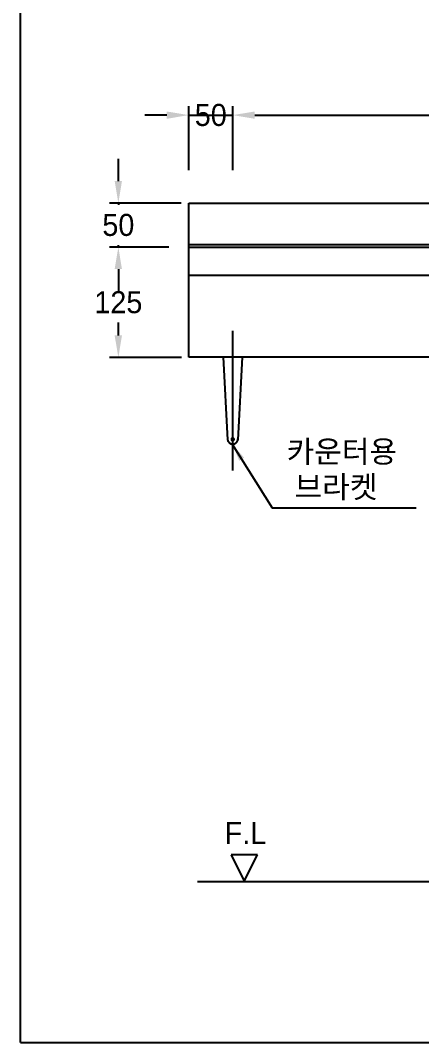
# Model space of a CAD drawing. Header units: millimetres. Extents: x 0 to 4460, y -80 to 3036.
# Drawn here: x 0 to 456, y 0 to 1160 of the extents above; entities that cross this region are included whole.
import ezdxf
from ezdxf.enums import TextEntityAlignment as Align
from ezdxf.lldxf.tags import DXFTag

# ---------------------------------------------------------------- set-up
doc = ezdxf.new("R2010")
doc.units = ezdxf.units.MM
doc.header["$LTSCALE"] = 0.5
doc.header["$MEASUREMENT"] = 0
for name, color, linetype in [('TEXT', 7, 'Continuous'), ('내부선 및 부속', 4, 'Continuous'), ('도각라인', 7, 'Continuous'), ('외형선', 3, 'Continuous'), ('중심선', 1, 'DASHED'), ('치수선', 7, 'Continuous')]:
    doc.layers.add(name, color=color, linetype=linetype)
doc.styles.add('____', font='')
doc.styles.add('____ 01', font='arial.ttf')
doc.styles.add('타이틀', font='H2GTRM.TTF', dxfattribs={"height": 25})
doc.styles.get('____').set_extended_font_data('굴림')
tags = doc.linetypes.add('DASHDOT', pattern=[70, 31, -13, 13, -13]).pattern_tags.tags
tags[10:11] = [DXFTag(74, 4), DXFTag(75, 0), DXFTag(340, '0'), DXFTag(46, 0.0), DXFTag(50, 0.0), DXFTag(44, 0.0), DXFTag(45, 0.0)]
tags[8:9] = [DXFTag(74, 4), DXFTag(75, 0), DXFTag(340, '0'), DXFTag(46, 0.0), DXFTag(50, 0.0), DXFTag(44, 0.0), DXFTag(45, 0.0)]
tags[6:7] = [DXFTag(74, 4), DXFTag(75, 0), DXFTag(340, '0'), DXFTag(46, 0.0), DXFTag(50, 0.0), DXFTag(44, 0.0), DXFTag(45, 0.0)]
tags[4:5] = [DXFTag(74, 4), DXFTag(75, 0), DXFTag(340, '0'), DXFTag(46, 0.0), DXFTag(50, 0.0), DXFTag(44, 0.0), DXFTag(45, 0.0)]
tags = doc.linetypes.add('DASHED', pattern=[25.72, 12.86, -12.86]).pattern_tags.tags
tags[6:7] = [DXFTag(74, 4), DXFTag(75, 0), DXFTag(340, '0'), DXFTag(46, 0.0), DXFTag(50, 0.0), DXFTag(44, 0.0), DXFTag(45, 0.0)]
tags[4:5] = [DXFTag(74, 4), DXFTag(75, 0), DXFTag(340, '0'), DXFTag(46, 0.0), DXFTag(50, 0.0), DXFTag(44, 0.0), DXFTag(45, 0.0)]
doc.dimstyles.new('DEFAULT', dxfattribs={"dimtxt": 30, "dimasz": 20, "dimexe": 20, "dimexo": 0.0625, "dimgap": 0.09, "dimtad": 1, "dimtoh": 1, "dimdec": 0, "dimzin": 0, "dimdsep": 46, "dimtxsty": '____ 01', "dimcen": 0.09, "dimadec": 0, "dimazin": 0, "dimtfac": 1, "dimtdec": 4, "dimtofl": 0, "dimtmove": 0, "dimatfit": 3, "dimfxl": 1, "dimtolj": 1, "dimtzin": 0, "dimarcsym": 0})
doc.dimstyles.new('MSADIM', dxfattribs={"dimtxt": 35, "dimasz": 25, "dimexe": 10, "dimexo": 7.5, "dimgap": 0.09, "dimtad": 0, "dimtoh": 1, "dimdec": 0, "dimzin": 1, "dimdsep": 46, "dimtxsty": '____', "dimcen": 11.25, "dimadec": 0, "dimazin": 0, "dimtfac": 1, "dimtdec": 4, "dimtix": 1, "dimtmove": 0, "dimatfit": 3, "dimfxl": 1, "dimtolj": 1, "dimtzin": 1, "dimarcsym": 0})

# ---------------------------------------------------------------- blocks, each defined once
blk = doc.blocks.new('*D15')
at = {"layer": '치수선', "color": 0, "linetype": 'Continuous', "lineweight": -2, "transparency": 16777216}
for p, q in [((111.3, 977.8), (111.3, 1002.8)), ((182.8, 952.8), (101.3, 952.8)), ((111.3, 952.8), (111.3, 950.6)), ((111.3, 902.8), (111.3, 904.9)), ((168.6, 902.8), (101.3, 902.8)), ((111.3, 877.8), (111.3, 852.8))]:
    blk.add_line(p, q, dxfattribs=at)
at = {"layer": '치수선', "color": 0, "linetype": 'Continuous', "transparency": 16777216}
for points in [[(107.1, 977.8), (115.4, 977.8), (111.3, 952.8)], [(107.1, 877.8), (115.4, 877.8), (111.3, 902.8)]]:
    blk.add_solid(points, dxfattribs=at)
at = {"layer": '치수선', "color": 0, "linetype": 'Continuous', "transparency": 16777216, "insert": (111.3, 927.8), "char_height": 25, "attachment_point": 5, "style": '____'}
blk.add_mtext('\\A1;50', dxfattribs=at)
blk = doc.blocks.new('*D17')
at = {"layer": '치수선', "color": 0, "linetype": 'Continuous', "lineweight": -2, "transparency": 16777216}
for p, q in [((191.3, 990.1), (191.3, 1062.6)), ((241.3, 990.1), (241.3, 1062.6)), ((166.3, 1052.6), (141.3, 1052.6)), ((191.3, 1052.6), (241.3, 1052.6)), ((266.3, 1052.6), (291.3, 1052.6))]:
    blk.add_line(p, q, dxfattribs=at)
at = {"layer": '치수선', "color": 0, "linetype": 'Continuous', "transparency": 16777216}
for points in [[(166.3, 1056.7), (166.3, 1048.4), (191.3, 1052.6)], [(266.3, 1056.7), (266.3, 1048.4), (241.3, 1052.6)]]:
    blk.add_solid(points, dxfattribs=at)
at = {"layer": '치수선', "color": 0, "linetype": 'Continuous', "transparency": 16777216, "insert": (216.3, 1052.6), "char_height": 25, "attachment_point": 5, "style": '____'}
blk.add_mtext('\\A1;50', dxfattribs=at)
blk = doc.blocks.new('*D19')
at = {"layer": '치수선', "color": 0, "linetype": 'Continuous', "lineweight": -2, "transparency": 16777216}
for p, q in [((168.6, 902.8), (101.3, 902.8)), ((111.3, 877.8), (111.3, 863)), ((111.3, 802.5), (111.3, 817.3)), ((183.2, 777.5), (101.3, 777.5))]:
    blk.add_line(p, q, dxfattribs=at)
at = {"layer": '치수선', "color": 0, "linetype": 'Continuous', "transparency": 16777216}
for points in [[(107.1, 877.8), (115.4, 877.8), (111.3, 902.8)], [(107.1, 802.5), (115.4, 802.5), (111.3, 777.5)]]:
    blk.add_solid(points, dxfattribs=at)
at = {"layer": '치수선', "color": 0, "linetype": 'Continuous', "transparency": 16777216, "insert": (111.3, 840.1), "char_height": 25, "attachment_point": 5, "style": '____'}
blk.add_mtext('\\A1;125', dxfattribs=at)
blk = doc.blocks.new('*D22')
at = {"layer": '치수선', "color": 0, "linetype": 'Continuous', "lineweight": -2, "transparency": 16777216}
for p, q in [((241.3, 990.1), (241.3, 1062.6)), ((976.4, 990.1), (976.4, 1062.6)), ((266.3, 1052.6), (571.7, 1052.6)), ((951.4, 1052.6), (646, 1052.6))]:
    blk.add_line(p, q, dxfattribs=at)
at = {"layer": '치수선', "color": 0, "linetype": 'Continuous', "transparency": 16777216}
for points in [[(266.3, 1056.7), (266.3, 1048.4), (241.3, 1052.6)], [(951.4, 1056.7), (951.4, 1048.4), (976.4, 1052.6)]]:
    blk.add_solid(points, dxfattribs=at)
at = {"layer": '치수선', "color": 0, "linetype": 'Continuous', "transparency": 16777216, "insert": (608.8, 1052.6), "char_height": 25, "attachment_point": 5, "style": '____'}
blk.add_mtext('\\A1;735', dxfattribs=at)

msp = doc.modelspace()

# ---------------------------------------------------------------- linework, layer by layer
at = {"layer": '내부선 및 부속', "linetype": 'Continuous'}
for points in [[(230.3, 777.8), (235.5, 684.2)], [(252.2, 777.8), (247, 684.2)], [(235.4, 685.3), (235.4, 685.1), (235.4, 685), (235.4, 684.8), (235.4, 684.7), (235.5, 684.5), (235.5, 684.4), (235.5, 684.2), (235.5, 684.1), (235.5, 684), (235.6, 683.8), (235.6, 683.7), (235.6, 683.5), (235.7, 683.4), (235.7, 683.2), (235.8, 683.1), (235.8, 683), (235.9, 682.8), (235.9, 682.7), (236, 682.5), (236, 682.4), (236.1, 682.3), (236.2, 682.1), (236.3, 682), (236.3, 681.9), (236.4, 681.8), (236.5, 681.6), (236.6, 681.5), (236.7, 681.4), (236.8, 681.3), (236.9, 681.2), (237, 681.1), (237.1, 681), (237.2, 680.9), (237.3, 680.8), (237.4, 680.7), (237.5, 680.6), (237.6, 680.5), (237.7, 680.4), (237.8, 680.3), (237.9, 680.2), (238.1, 680.1), (238.2, 680.1), (238.3, 680), (238.4, 679.9), (238.6, 679.8), (238.7, 679.8), (238.8, 679.7), (239, 679.6), (239.1, 679.6), (239.3, 679.5), (239.4, 679.5), (239.5, 679.4), (239.7, 679.4), (239.8, 679.4), (240, 679.3), (240.1, 679.3), (240.3, 679.3), (240.4, 679.2), (240.5, 679.2), (240.7, 679.2), (240.8, 679.2), (241, 679.2), (241.1, 679.2), (241.3, 679.2), (241.4, 679.2), (241.6, 679.2), (241.7, 679.2), (241.8, 679.2), (242, 679.2), (242.1, 679.2), (242.3, 679.3), (242.4, 679.3), (242.6, 679.3), (242.7, 679.4), (242.9, 679.4), (243, 679.4), (243.1, 679.5), (243.3, 679.5), (243.4, 679.6), (243.6, 679.6), (243.7, 679.7), (243.8, 679.8), (244, 679.8), (244.1, 679.9), (244.2, 680), (244.3, 680.1), (244.5, 680.1), (244.6, 680.2), (244.7, 680.3), (244.8, 680.4), (244.9, 680.5), (245.1, 680.6), (245.2, 680.7), (245.3, 680.8), (245.4, 680.9), (245.5, 681), (245.6, 681.1), (245.7, 681.2), (245.8, 681.3), (245.9, 681.4), (245.9, 681.5), (246, 681.6), (246.1, 681.8), (246.2, 681.9), (246.3, 682), (246.3, 682.1), (246.4, 682.3), (246.5, 682.4), (246.5, 682.5), (246.6, 682.7), (246.7, 682.8), (246.7, 683), (246.8, 683.1), (246.8, 683.2), (246.9, 683.4), (246.9, 683.5), (246.9, 683.7), (247, 683.8), (247, 684), (247, 684.1), (247, 684.3), (247.1, 684.4), (247.1, 684.5), (247.1, 684.7), (247.1, 684.8), (247.1, 685), (247.1, 685.1), (247.1, 685.3)], [(242.8, 684.6), (242.8, 684.6), (242.8, 684.7), (242.8, 684.7), (242.8, 684.7), (242.8, 684.8), (242.7, 684.8), (242.7, 684.8), (242.7, 684.9), (242.7, 684.9), (242.7, 685), (242.7, 685), (242.7, 685), (242.7, 685.1), (242.7, 685.1), (242.7, 685.1), (242.7, 685.2), (242.6, 685.2), (242.6, 685.2), (242.6, 685.3), (242.6, 685.3), (242.6, 685.3), (242.6, 685.4), (242.5, 685.4), (242.5, 685.4), (242.5, 685.5), (242.5, 685.5), (242.4, 685.5), (242.4, 685.6), (242.4, 685.6), (242.4, 685.6), (242.3, 685.6), (242.3, 685.7), (242.3, 685.7), (242.3, 685.7), (242.2, 685.7), (242.2, 685.8), (242.2, 685.8), (242.1, 685.8), (242.1, 685.8), (242.1, 685.9), (242, 685.9), (242, 685.9), (242, 685.9), (242, 685.9), (241.9, 686), (241.9, 686), (241.8, 686), (241.8, 686), (241.8, 686), (241.7, 686), (241.7, 686), (241.7, 686), (241.6, 686.1), (241.6, 686.1), (241.6, 686.1), (241.5, 686.1), (241.5, 686.1), (241.5, 686.1), (241.4, 686.1), (241.4, 686.1), (241.4, 686.1), (241.3, 686.1), (241.3, 686.1), (241.3, 686.1), (241.2, 686.1), (241.2, 686.1), (241.2, 686.1), (241.1, 686.1), (241.1, 686.1), (241.1, 686.1), (241, 686.1), (241, 686.1), (241, 686.1), (240.9, 686.1), (240.9, 686.1), (240.9, 686), (240.8, 686), (240.8, 686), (240.7, 686), (240.7, 686), (240.7, 686), (240.6, 686), (240.6, 686), (240.6, 685.9), (240.5, 685.9), (240.5, 685.9), (240.5, 685.9), (240.4, 685.9), (240.4, 685.8), (240.4, 685.8), (240.3, 685.8), (240.3, 685.8), (240.3, 685.7), (240.3, 685.7), (240.2, 685.7), (240.2, 685.7), (240.2, 685.6), (240.2, 685.6), (240.1, 685.6), (240.1, 685.6), (240.1, 685.5), (240.1, 685.5), (240, 685.5), (240, 685.4), (240, 685.4), (240, 685.4), (240, 685.3), (239.9, 685.3), (239.9, 685.3), (239.9, 685.2), (239.9, 685.2), (239.9, 685.2), (239.9, 685.1), (239.8, 685.1), (239.8, 685.1), (239.8, 685), (239.8, 685), (239.8, 685), (239.8, 684.9), (239.8, 684.9), (239.8, 684.8), (239.8, 684.8), (239.8, 684.8), (239.8, 684.7), (239.8, 684.7), (239.8, 684.7), (239.8, 684.6), (239.8, 684.6), (239.8, 684.6), (239.8, 684.5), (239.8, 684.5), (239.8, 684.5), (239.8, 684.4), (239.8, 684.4), (239.8, 684.4), (239.8, 684.3), (239.8, 684.3), (239.8, 684.3), (239.8, 684.2), (239.8, 684.2), (239.8, 684.2), (239.8, 684.1), (239.9, 684.1), (239.9, 684.1), (239.9, 684), (239.9, 684), (239.9, 684), (239.9, 683.9), (240, 683.9), (240, 683.9), (240, 683.8), (240, 683.8), (240, 683.8), (240.1, 683.7), (240.1, 683.7), (240.1, 683.7), (240.1, 683.6), (240.2, 683.6), (240.2, 683.6), (240.2, 683.5), (240.2, 683.5), (240.3, 683.5), (240.3, 683.5), (240.3, 683.4), (240.3, 683.4), (240.4, 683.4), (240.4, 683.4), (240.4, 683.4), (240.5, 683.3), (240.5, 683.3), (240.5, 683.3), (240.6, 683.3), (240.6, 683.3), (240.6, 683.2), (240.7, 683.2), (240.7, 683.2), (240.7, 683.2), (240.8, 683.2), (240.8, 683.2), (240.9, 683.2), (240.9, 683.2), (240.9, 683.2), (241, 683.1), (241, 683.1), (241, 683.1), (241.1, 683.1), (241.1, 683.1), (241.1, 683.1), (241.2, 683.1), (241.2, 683.1), (241.2, 683.1), (241.3, 683.1), (241.3, 683.1), (241.3, 683.1), (241.4, 683.1), (241.4, 683.1), (241.4, 683.1), (241.5, 683.1), (241.5, 683.1), (241.5, 683.1), (241.6, 683.1), (241.6, 683.2), (241.6, 683.2), (241.7, 683.2), (241.7, 683.2), (241.7, 683.2), (241.8, 683.2), (241.8, 683.2), (241.8, 683.2), (241.9, 683.2), (241.9, 683.3), (242, 683.3), (242, 683.3), (242, 683.3), (242, 683.3), (242.1, 683.4), (242.1, 683.4), (242.1, 683.4), (242.2, 683.4), (242.2, 683.4), (242.2, 683.5), (242.3, 683.5), (242.3, 683.5), (242.3, 683.5), (242.3, 683.6), (242.4, 683.6), (242.4, 683.6), (242.4, 683.7), (242.4, 683.7), (242.5, 683.7), (242.5, 683.8), (242.5, 683.8), (242.5, 683.8), (242.6, 683.9), (242.6, 683.9), (242.6, 683.9), (242.6, 684), (242.6, 684), (242.6, 684), (242.7, 684.1), (242.7, 684.1), (242.7, 684.1), (242.7, 684.2), (242.7, 684.2), (242.7, 684.2), (242.7, 684.3), (242.7, 684.3), (242.7, 684.3), (242.7, 684.4), (242.7, 684.4), (242.8, 684.4), (242.8, 684.5), (242.8, 684.5), (242.8, 684.5), (242.8, 684.6), (242.8, 684.6)]]:
    msp.add_lwpolyline(points, dxfattribs=at)
at = {"layer": '도각라인', "color": 7}
for q in [(0, 3036), (2160, 0)]:
    msp.add_line((0, 0), q, dxfattribs=at)
at = {"layer": '외형선', "linetype": 'Continuous'}
for p, q in [((269.4, 213.1), (239.4, 213.1)), ((239.4, 213.1), (254.4, 183.1)), ((254.4, 183.1), (269.4, 213.1))]:
    msp.add_line(p, q, dxfattribs=at)
for points in [[(191.3, 777.8), (191.3, 952.8)], [(191.3, 952.8), (566.1, 952.8)], [(191.3, 905.8), (1026.5, 905.8)], [(191.3, 902.8), (1026.5, 902.8)], [(191.3, 870.8), (1026.5, 870.8)], [(1026.5, 777.8), (191.3, 777.8)], [(201.4, 182.8), (1861.4, 182.8)]]:
    msp.add_lwpolyline(points, dxfattribs=at)
at = {"layer": '중심선', "linetype": 'DASHDOT'}
msp.add_line((241.2, 807.8), (241.2, 649.2), dxfattribs=at)

# ---------------------------------------------------------------- texts
at = {"layer": 'TEXT', "style": '타이틀'}
msp.add_text('F.L', height=25, dxfattribs=at).set_placement((255.8, 237.8), align=Align.MIDDLE)
at = {"layer": 'TEXT', "insert": (302.5, 683.3), "char_height": 25, "width": 248.993, "attachment_point": 1, "line_spacing_factor": 0.963855, "style": '타이틀'}
msp.add_mtext('{\\fGulim|b0|i0|c129|p50;카운터용\\P 브라켓}', dxfattribs=at)

# ---------------------------------------------------------------- dimensions: what is measured, and where the dimension line sits
at = {"layer": '치수선', "linetype": 'Continuous'}
for base, p1, p2, picture, middle in [((241.3, 1052.6), (191.3, 982.6), (241.3, 982.6), '*D17', (216.3, 1052.6)), ((976.4, 1052.6), (241.3, 982.6), (976.4, 982.6), '*D22', (608.8, 1052.6))]:
    dim = msp.add_linear_dim(base=base, p1=p1, p2=p2, dimstyle='MSADIM', override={"dimtxt": 25, "dimgap": 10, "dimtih": 1}, dxfattribs=at)
    dim.commit()
    dim.dimension.update_dxf_attribs({"geometry": picture, "text_midpoint": middle})
for base, p2, picture, middle in [((111.3, 952.8), (190.3, 952.8), '*D15', (111.3, 927.8)), ((111.3, 777.5), (190.7, 777.5), '*D19', (111.3, 840.1))]:
    dim = msp.add_linear_dim(base=base, p1=(176.1, 902.8), p2=p2, angle=90, dimstyle='MSADIM', override={"dimtxt": 25, "dimgap": 10, "dimtih": 1}, dxfattribs=at)
    dim.commit()
    dim.dimension.update_dxf_attribs({"geometry": picture, "text_midpoint": middle})

# ---------------------------------------------------------------- leaders
at = {"layer": '치수선'}
msp.add_leader([(240.8, 679), (286.1, 606.9), (449.7, 606.9)], dimstyle='DEFAULT', dxfattribs=at)

doc.saveas('drawing.dxf')
